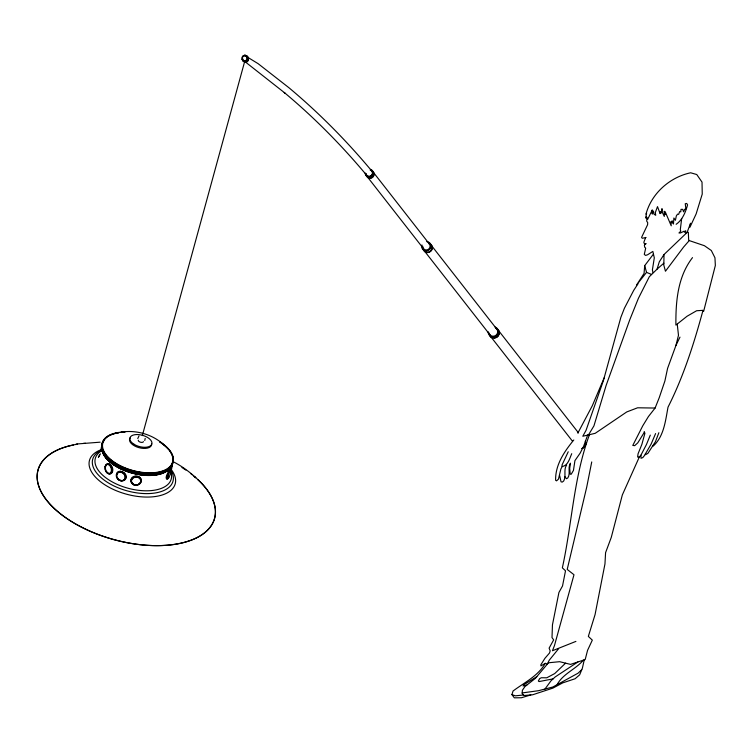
<?xml version="1.0" encoding="UTF-8"?>
<svg xmlns="http://www.w3.org/2000/svg" width="753" height="753" viewBox="0 0 753 753"><rect width="100%" height="100%" fill="white"/><g stroke="black" fill="none" stroke-linecap="round" stroke-linejoin="round"><path stroke-width="1.13" d="M689.24 240.584L688.637 239.605L688.336 232.301L687.065 232.489L664.005 254.542L663.826 265.197L665.454 271.24L683.649 246.993L689.24 240.584L704.422 245.713L711.321 250.514L714.955 257.78L715.35 265.461L703.641 311.356L703.001 310.358L696.629 310.735L687.084 316.232L675.893 325.098C675.705 301.671 677.568 276.991 692.506 257.62M145.207 438.387L144.755 440.496M644.7 265.64L644.06 273.443L636.454 285.152L646.526 272.379L644.7 265.64L653.453 254.1M646.959 217.909L646.686 221.109L647.721 222.672L647.58 224.733L641.575 237.402L642.271 238.287L646.027 237.459M137.761 438.538L139.004 435.902M681.681 218.483L680.307 229.646L680.768 231.171L678.942 232.988L680.514 232.95L684.195 231.152L684.336 232.263L685.691 230.71L685.701 233.308M243.925 61.407C248.057 62.508 248.932 55.176 244.697 55.167C240.602 55.524 241.289 61.37 244.885 62.085C249.403 62.894 249.525 55.967 245.44 55.27M573.795 439.978C564.374 451.508 555.234 464.761 555.62 480.292L556.552 480.847L558.462 479.172L560.891 468.978L562.162 466.596C568.157 465.486 569.626 458.389 571.734 453.683M584.262 659.863L582.37 668.222L579.659 674.82L575.085 678.754L562.792 682.849L552.89 688.11L532.635 694.784L524.069 695.518L522.14 693.494L522.384 690.285L524.907 686.614L535.402 678.321L548.438 662.791M650.3 435.121L646.479 444.439L640.916 455.198L641.001 458.285L642.808 457.598L644.38 455.659L651.129 444.101L655.59 433.568M591.736 461.937L586.709 487.163L567.207 569.419L573.993 574.746L554.462 645.585L552.448 650.743L575.913 641.396M644.399 432.175L637.791 442.849L634.694 445.654L632.784 445.437L642.798 425.737L648.437 416.531L655.101 408.051L659.195 397.8L664.89 381.009L667.591 368.358L675.93 345.476L678.481 335.264L677.258 324.289M142.326 435.601L244.669 61.511L245.638 62.188M645.585 237.637L643.824 242.325L644.408 243.765L646.121 243.727M703.001 310.358C694.021 343.472 683.517 376.528 668.024 407.147C665.492 420.598 663.977 436.467 653.209 446.068L652.851 445.701M588.601 434.716L593.938 425.878L606.099 385.517L629.687 319.997L638.422 298.301L649.293 276.775L657.068 269.141L659.299 261.828L664.005 254.542M530.79 694.934L521.443 697.749L514.327 697.833L511.936 694.605L513.047 691.019C524.182 682.651 538.122 675.959 545.285 663.346L547.365 664.071M589.505 434.528C573.635 477.383 572.092 523.533 562.35 567.847L565.512 570.802L562.529 585.966L558.924 592.47L552.457 624.802L552.005 637.603L553.671 639.871L549.106 648.145L550.179 650.865L549.483 653.049L544.956 658.273L540.833 664.814L540.955 665.916L545.285 663.346M566.633 465.015C563.197 469.919 566.557 476.141 563.639 481.063L562.265 482.08L561.041 481.845L559.686 475.642M587.707 434.905L583.631 446.303L580.158 453.118L574.934 460.629L573.457 470.409L571.188 474.268L570.228 474.183L569.682 468.413L570.454 463.18C567.423 467.867 570.859 473.628 567.753 478.014L566.407 478.701L564.882 476.611M687.065 232.489L690.557 223.246L689.936 227.227L696.13 213.937L702.238 194.095L702.022 182.113L696.751 174.527L690.652 172.785C669.888 177.162 651.392 193.446 645.97 214.257L646.592 213.523L645.622 218.003L646.479 216.855L647.636 219.405L652.305 209.889L651.75 212.807L652.352 214.116L653.444 211.028L653.981 214.153L655.722 215.311L655.326 212.562L657.501 206.595L660.08 213.617L660.306 211.649L661.19 213.108L661.981 208.647L662.358 212.402L664.287 216.431L664.259 211.264L665.05 214.661L665.191 211.697L671.215 225.815L670.904 221.533L672.118 222.982L672.043 220.798L673.464 224.008L673.879 218.022L675.394 220.3L676.363 215.838L677.578 214.106L678.66 214.351L679.639 211.593L680.75 211.875L681.032 209.353L682.755 209.372L683.583 211.866L684.684 209.334L685.87 208.835L685.258 203.734L686.661 203.423L687.583 204.854C685.682 211.922 682.491 219.98 676.147 224.309M658.875 432.711L655.458 441.663L647.9 453.362L645.528 454.69L645.349 454.003M604.179 377.808L592.347 405.66L577.833 433.135M640.916 455.198L639.372 456.902L622.336 494.937L611.267 537.407L605.581 552.655L604.96 563.941L595.068 614.589L588.338 636.407L592.319 640.125L587.566 650.328L585.185 659.562L570.529 664.391L559.601 661.689L547.92 662.838L549.285 660.155L558.604 648.71M568.233 451.762L562.02 465.015L562.162 466.596M675.93 345.476L679.978 337.118M99.537 455.057L98.389 457.325L100.46 453.861M637.97 283.853L633.687 290.404L624.388 308.288L620.858 317.352L603.351 380.745L586.022 430.405L582.784 436.251L595.19 433.323L626.731 411.947L637.612 407.787L655.101 408.051M557.182 684.486C563.14 673.606 575.612 669.379 583.349 660.174M544.965 689.042L551.008 680.806L555.177 676.947L577.862 661.981M370.335 170.065A3.341 3.2 -38 0 1 371.991 174.894L370.702 176.042A3.341 3.21 -50.4 0 1 366.071 173.952M645.688 243.737L644.361 245.224L644.728 247.238L645.697 248.151L644.276 254.41L645.622 255.418L647.571 254.768L652.851 251.427L654.301 257.846L652.399 269.913L652.973 272.567M565.559 663.167L554.716 673.568L546.782 677.794L541.294 677.756L539.609 678.651L538.367 680.985L539.054 681.578L553.088 678.877M581.787 669.652L578.05 673.191L552.843 687.018L538.508 690.699L522.187 692.929M657.068 269.141L663.864 263.174M536.814 676.636L524.088 684.618L523.043 685.955L526.771 685.136M138.853 484.226L137.62 484.81A5.167 4.791 -3.1 0 1 132.528 483.746L131.653 482.795A5.224 4.452 2 0 1 132.773 477.016A5.224 4.452 2 0 1 139.663 477.27M639.372 456.902L637.603 457.024L638.073 453.758L641.885 444.336L644.926 433.22L644.154 431.695M246.824 61.257C243.228 63.261 240.141 56.24 244.687 55.741C248.584 55.807 246.975 62.574 243.492 60.598M123.294 480.536L123.821 480.395M244.913 55.957L246.41 55.948M523.57 694.991L515.363 695.828L511.936 694.605M120.941 432.175C135.719 429.718 151.513 434.076 162.864 443.884M76.194 444.044L100.158 442.171M121.242 480.8L118.823 479.746L117.233 477.524M646.526 272.379L651.392 274.365M242.626 60.598L244.885 62.085M172.493 461.382C181.962 465.994 190.5 472.564 198.077 479.774A91.574 47.025 15.3 0 1 177.821 543.826A91.574 47.025 15.3 0 1 52.512 506.797A91.574 47.025 15.3 0 1 77.597 444.176M247.775 57.332L258.063 63.628L288.832 87.649C318.943 112.781 346.596 140.792 371.709 170.912M246.137 55.581L247.699 56.757M247.191 56.729L248.161 57.416M244.697 55.167L245.657 55.844M246.73 57.03L248.443 58.179M247.568 58.32L248.537 58.998M247.473 59.139L248.434 59.816M247.182 59.901L248.142 60.588M246.72 60.569L247.681 61.247M246.118 61.078L247.078 61.755M245.422 61.398L246.382 62.075M241.882 59.186L242.852 59.864L242.758 59.045M243.972 60.861L284.86 93.005L284.22 92.468C314.217 117.506 341.768 145.404 366.786 175.411M244.188 61.774L243.134 60.626M139.663 477.27L141.084 479.049A5.12 4.076 -22.8 0 1 141.178 481.261M370.702 176.042L370.721 176.07A3.341 3.2 -38 0 1 366.043 173.934M578.464 432.824L497.884 329.72A4.951 4.744 -38 0 1 498.59 330.746M431.017 244.96L496.641 328.92M372.961 171.816L429.21 243.784M423.619 248.819L367.37 176.851A3.765 3.605 -38 0 0 368.961 177.849M424.381 250.928L490.005 334.887M490.523 336.346L572.544 441.277M247.323 57.172L247.699 57.708M140.698 482.362A5.12 4.076 -22.8 0 1 139.907 483.379M123.84 480.414A5.233 4.443 30.8 0 0 126.184 476.056A5.233 4.443 30.8 0 0 122.353 471.792A5.233 4.132 55 0 0 116.611 474.992M168.606 476.8A5.224 0.828 -69.2 0 1 166.893 477.826A5.224 0.828 -69.2 0 1 169.707 470.333A5.224 0.828 -69.2 0 1 170.451 471.905M170.197 469.288A5.224 0.631 -70.5 0 0 169.538 469.693L167.373 473.778A5.12 1.722 -62.3 0 0 166.187 478.108L166.705 478.983A5.167 1.073 -79.1 0 0 167.74 477.647M105.1 467.359A5.224 3.407 74.4 0 1 109.844 464.554A5.224 3.407 74.4 0 1 111.604 472.639A5.224 3.407 74.4 0 1 105.957 471.265M105.448 470.013A5.224 3.407 74.4 0 1 105.156 468.677M106.229 471.19A5.167 3.897 82.8 0 0 109.769 473.863L110.747 473.722A5.224 3.53 72.1 0 0 112.602 468.262A5.224 3.53 72.1 0 0 108.338 463.679L106.879 464.206A5.12 2.635 84.2 0 0 105.947 465.966M171.693 465.222A5.224 1.111 -82.2 0 1 170.696 470.136M170.517 467.622A36.144 18.561 15.3 0 1 131.7 473.025A36.144 18.561 15.3 0 1 101.759 448.411M101.467 449.117A5.224 1.581 -63.8 0 1 102.079 446.877M101.721 448.835A4.734 1.431 -63.8 0 1 101.919 447.875M123.285 480.292A4.734 3.916 43.8 0 1 119.981 480.141M118.927 479.529A4.734 3.916 43.8 0 1 117.308 477.694M116.856 476.593A4.734 3.916 43.8 0 1 122.127 472.3A4.734 3.916 43.8 0 1 124.179 479.774M172.239 463.227A4.734 1.007 -82.2 0 1 170.677 470.945M143.437 441.625A2.654 1.365 15.3 0 1 140.491 442.218A2.654 1.365 15.3 0 1 138.317 440.194M198.001 479.83A91.49 46.987 15.3 0 1 179.158 543.562A91.49 46.987 15.3 0 1 54.555 508.746A91.49 46.987 15.3 0 1 73.389 445.023M83.178 443.461A91.574 47.025 15.3 0 1 85.475 443.253M181.925 467.5A91.574 47.025 15.3 0 1 185.869 470.088M190.556 473.458A91.574 47.025 15.3 0 1 192.335 474.842M171.524 469.91A44.436 22.825 15.3 0 1 155.287 496.528A44.436 22.825 15.3 0 1 98.652 480.188A44.436 22.825 15.3 0 1 101.307 449.654M170.592 469.703A41.622 21.376 15.3 0 1 126.786 490.758A41.622 21.376 15.3 0 1 101.166 450.303M170.809 472.056A39.325 20.19 15.3 0 1 125.883 487.624A39.325 20.19 15.3 0 1 101.363 450.953M172.541 464.121A36.662 18.825 15.3 0 1 131.888 472.319A36.662 18.825 15.3 0 1 101.909 444.392M102.239 443.47A36.662 18.825 15.3 0 1 104.498 440.063M172.606 463.876A36.662 18.825 15.3 0 1 131.954 472.075A36.662 18.825 15.3 0 1 101.984 444.148M102.304 443.225A36.662 18.825 15.3 0 1 103.255 441.446M169.604 450.586A36.662 18.825 15.3 0 1 154.544 473.223A36.662 18.825 15.3 0 1 106.747 456.487A36.662 18.825 15.3 0 1 118.616 432.73M120.941 432.467A36.662 18.825 15.3 0 1 124.574 432.278M162.874 444.176A36.662 18.825 15.3 0 1 168.088 448.797M159.965 441.851A36.662 18.825 15.3 0 1 161.311 471.726A36.662 18.825 15.3 0 1 107.208 456.61A36.662 18.825 15.3 0 1 124.659 431.987M159.655 442.011A36.144 18.561 15.3 0 1 162.573 470.954A36.144 18.561 15.3 0 1 110.164 459.001A36.144 18.561 15.3 0 1 118.965 432.73M121.261 432.467A36.144 18.561 15.3 0 1 124.847 432.288M151.579 443.555A11.38 5.845 15.3 0 1 138.91 447.649A11.38 5.845 15.3 0 1 130.41 437.634M133.874 484.358A4.734 4.01 -2.6 0 1 132.377 478.362A4.734 4.01 -2.6 0 1 139.634 478.07A4.734 4.01 -2.6 0 1 138.608 484.17M137.488 484.612A4.734 4.01 -2.6 0 1 135.032 484.716M168.164 477.449A4.734 0.744 -69.2 0 1 167.128 477.214A4.734 0.744 -69.2 0 1 169.481 470.945A4.734 0.744 -69.2 0 1 170.517 471.18M167.834 469.712A36.144 18.561 15.3 0 1 158.121 473.722M155.946 474.098A36.144 18.561 15.3 0 1 150.073 474.541M149 474.541A36.144 18.561 15.3 0 1 142.289 474.117M140.011 473.806A36.144 18.561 15.3 0 1 123.134 468.94M122.09 468.479A36.144 18.561 15.3 0 1 102.239 449.475M171.853 464.639A36.144 18.561 15.3 0 1 136.368 473.835A36.144 18.561 15.3 0 1 102.06 450.125M168.324 469.561A35.909 18.439 15.3 0 1 135.465 473.515A35.909 18.439 15.3 0 1 104.488 455.386M103.33 453.287A35.909 18.439 15.3 0 1 102.54 451.188M168.239 469.872A35.909 18.439 15.3 0 1 135.38 473.825A35.909 18.439 15.3 0 1 104.394 455.706M105.994 465.476A4.734 3.087 74.4 0 1 110.71 466.051A4.734 3.087 74.4 0 1 110.973 472.78A4.734 3.087 74.4 0 1 106.211 471.039M105.749 469.9A4.734 3.087 74.4 0 1 105.486 468.695M105.439 467.509A4.734 3.087 74.4 0 1 105.608 466.408M101.269 449.87A4.734 1.431 -63.8 0 1 101.73 446.538M171.571 465.316A4.734 1.007 -82.2 0 1 170.667 469.778M585.533 442.642A4.951 4.744 -38 0 1 582.878 447.997M428.485 243.181A3.765 3.605 -38 0 1 428.033 249.525A3.765 3.605 -38 0 1 422.725 246.193M373.667 175.383A3.765 3.605 -38 0 1 372.594 177.002M371.784 177.557A3.765 3.605 -38 0 1 370.871 177.906M371.37 170.818A3.765 3.605 -38 0 1 373.497 172.597M429.238 243.473A4.791 4.593 -38 0 1 430.791 251.342A4.791 4.593 -38 0 1 423.073 249.017M495.785 328.204A4.462 4.283 -38 0 1 495.747 335.433A4.462 4.283 -38 0 1 489.008 332.911M432.015 246.946A4.462 4.283 -38 0 1 423.751 250.005M429.135 243.774A4.462 4.283 -38 0 1 431.648 245.883M498.994 331.922A4.951 4.744 -38 0 1 498.815 334.417M498.241 335.565A4.951 4.744 -38 0 1 496.34 337.278M495.135 337.73A4.951 4.744 -38 0 1 493.864 337.852M492.613 337.655A4.951 4.744 -38 0 1 489.827 335.32M585.194 444.938A4.951 4.744 -38 0 1 583.782 447.066M370.297 170.027A3.341 3.21 -50.4 0 1 371.991 174.894M585.316 441.079A5.337 5.12 -38 0 1 581.589 448.619M498.1 329.532A5.233 5.017 -38 0 1 497.046 337.165A5.233 5.017 -38 0 1 489.572 335.452M495.888 328.148A5.233 5.017 -38 0 1 497.093 328.694M370.448 170.366A4.066 3.897 -38 0 1 373.488 176.418A4.066 3.897 -38 0 1 366.56 176.211M366.231 175.251A4.066 3.897 -38 0 1 366.165 174.216M370.57 169.387A4.066 3.897 -38 0 1 373.149 173.99A4.066 3.897 -38 0 1 368.631 177.124A4.066 3.897 -38 0 1 365.271 173.068M495.003 327.018A5.233 5.017 -38 0 1 498.317 332.939A5.233 5.017 -38 0 1 492.518 336.968A5.233 5.017 -38 0 1 488.189 331.753M426.744 241.638A4.791 4.593 -38 0 1 431.074 246.843A4.791 4.593 -38 0 1 425.266 250.871A4.791 4.593 -38 0 1 421.953 244.96M133.648 484.725A5.224 4.424 -2.6 0 0 141.329 480.583A5.224 4.424 -2.6 0 0 133.347 477.073A5.224 4.424 -2.6 0 0 133.648 484.725M116.423 476.63A5.224 4.32 43.8 0 0 124.499 480.141A5.224 4.32 43.8 0 0 122.24 471.896A5.224 4.32 43.8 0 0 116.423 476.63M133.959 444.232A11.38 5.845 15.3 0 0 151.842 443.969A11.38 5.845 15.3 0 0 136.83 434.528A11.38 5.845 15.3 0 0 133.959 444.232M133.893 484.697A4.734 4.01 -2.6 0 0 140.858 480.941A4.734 4.01 -2.6 0 0 133.62 477.76A4.734 4.01 -2.6 0 0 133.893 484.697M105.147 466.54A4.734 3.087 74.4 0 0 108.79 473.646A4.734 3.087 74.4 0 0 110.653 466.86A4.734 3.087 74.4 0 0 105.147 466.54M195.639 477.713A91.49 46.987 15.3 0 0 193.982 476.301A91.574 47.025 15.3 0 1 195.714 477.647M116.611 476.856A4.734 3.916 43.8 0 0 123.934 480.028A4.734 3.916 43.8 0 0 121.882 472.564A4.734 3.916 43.8 0 0 116.611 476.856M168.757 477.666A4.734 0.744 -69.2 0 0 171.204 470.183A4.734 0.744 -69.2 0 0 168.267 475.416A4.734 0.744 -69.2 0 0 168.757 477.666"/></g></svg>
